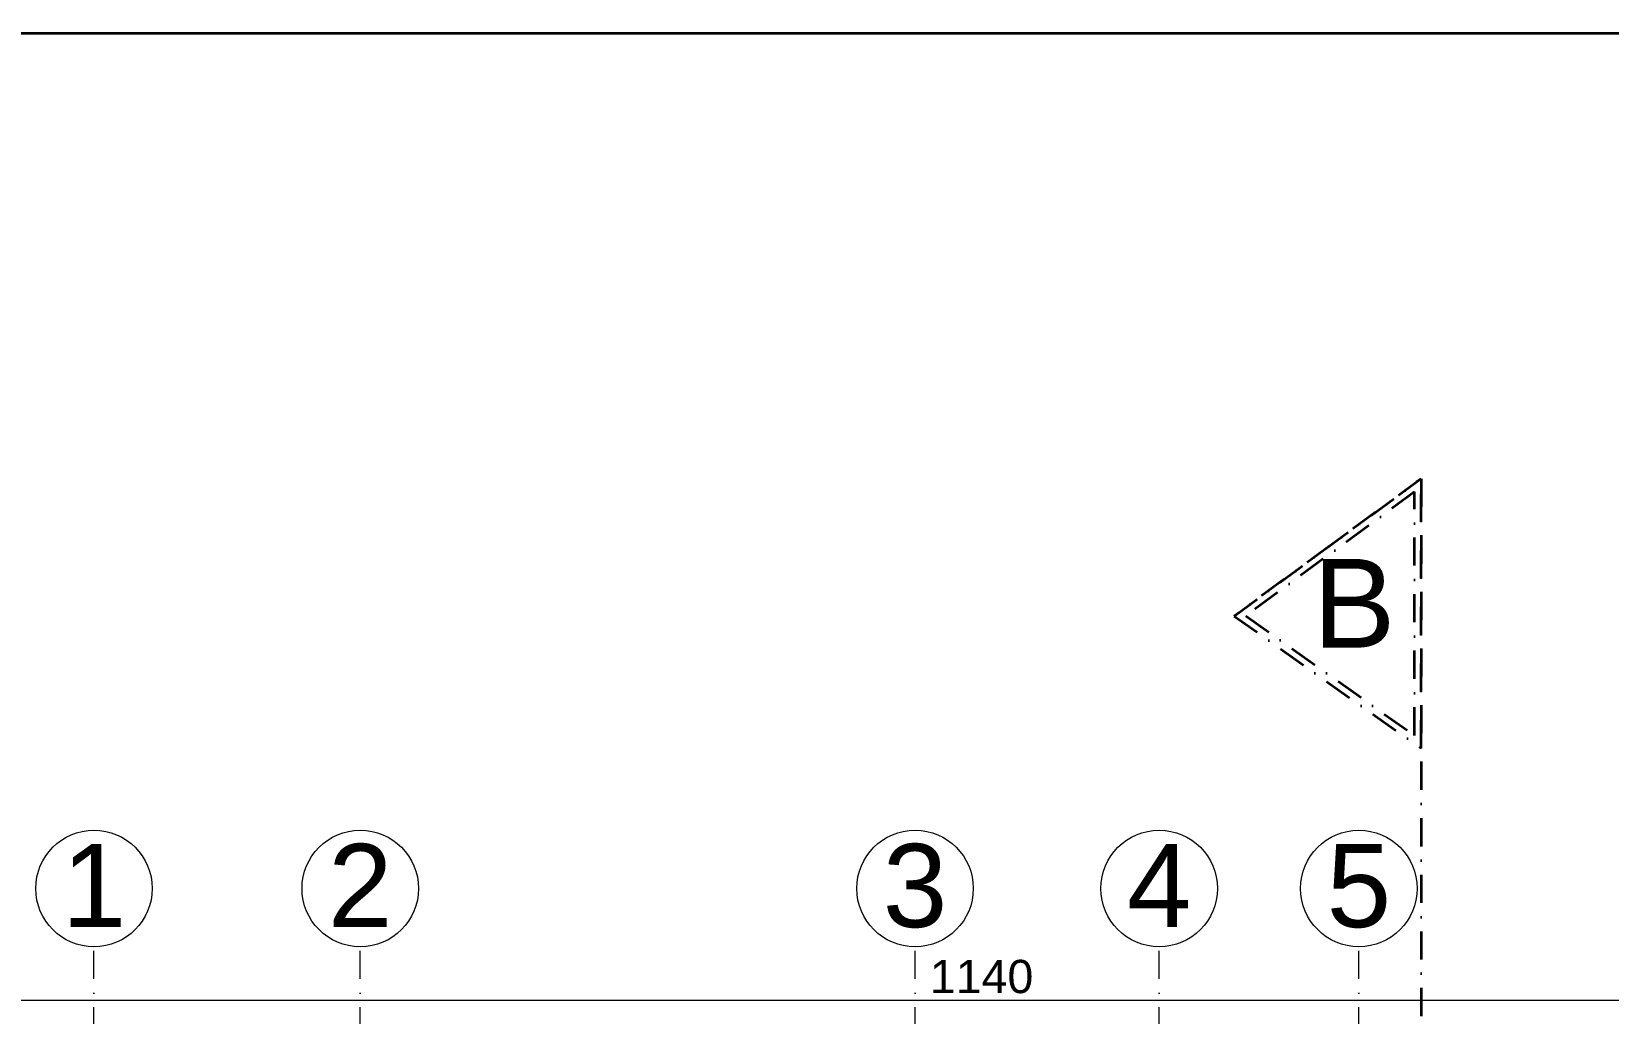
# Model space of a CAD drawing. Header units: millimetres. Extents: x 708 to 46452, y -4963 to 3960.
# Drawn here: x 13155 to 13866, y 3517 to 3959 of the extents above; entities that cross this region are included whole.
import ezdxf

# ---------------------------------------------------------------- set-up
doc = ezdxf.new("R2010")
doc.units = ezdxf.units.MM
for name, pattern in [('ACAD_ISO10W100', [18, 12, -3, 0, -3]), ('DASHDOT', [25.4, 12.7, -6.35, 0, -6.35]), ('DUZ', [0]), ('HIDDEN', [0.375, 0.25, -0.125])]:
    doc.linetypes.add(name, pattern=pattern)
for name, color, linetype, lineweight in [('00_IC_OLCU', 139, 'Continuous', 20), ('AKS', 153, 'ACAD_ISO10W100', 20), ('aks ve noktalılar', 129, 'DASHDOT', 13), ('görünüş1', 251, 'Continuous', 35), ('kesit çizgisi', 4, 'DASHDOT', 35), ('ölçü yatay', 150, 'DUZ', 18)]:
    doc.layers.add(name, color=color, linetype=linetype, lineweight=lineweight)
doc.styles.add('arial_1_18', font='arial.ttf', dxfattribs={"height": 0.2})
doc.styles.add('mimari altlik$0$194_PTB_WET_B1$0$Standard', font='arial.ttf')
doc.styles.get("Standard").update_dxf_attribs({"font": 'arial.ttf'})
doc.dimstyles.new('ALP_OLCU', dxfattribs={"dimscale": 0, "dimtxt": 15, "dimasz": 5, "dimexe": 0.18, "dimexo": 0.06, "dimgap": 3, "dimtad": 1, "dimdec": 0, "dimrnd": 0.1, "dimzin": 9, "dimdsep": 46, "dimtxsty": 'Standard', "dimblk": 'OBLIQUE', "dimcen": 0, "dimse1": 1, "dimse2": 1, "dimclrd": 256, "dimclre": 256, "dimclrt": 53, "dimadec": 0, "dimazin": 0, "dimtfac": 1, "dimtdec": 0, "dimtix": 1, "dimtmove": 1, "dimatfit": 3, "dimldrblk": 'ARCHTICK', "dimfxl": 0.18, "dimtolj": 1, "dimlwd": -1, "dimarcsym": 0})

# ---------------------------------------------------------------- blocks, each defined once
blk = doc.blocks.new('REGEG')
at = {"layer": 'AKS', "color": 30, "linetype": 'Continuous', "lineweight": 5}
for centre in [(2620.77, 3282.24), (2740.77, 3282.24), (2990.77, 3282.24), (3100.77, 3282.24), (3190.77, 3282.24)]:
    blk.add_circle(centre, 26.25, dxfattribs=at)
at = {"layer": 'aks ve noktalılar'}
for points in [[(2620.77, 1507.49), (2620.77, 3255.99)], [(2740.77, 1507.49), (2740.77, 3255.99)], [(2990.77, 1507.49), (2990.77, 3255.99)], [(3100.77, 1507.49), (3100.77, 3255.99)], [(3190.77, 1507.49), (3190.77, 3255.99)]]:
    blk.add_lwpolyline(points, dxfattribs=at)
at = {"layer": 'AKS', "color": 30, "linetype": 'Continuous', "lineweight": 5, "style": 'arial_1_18'}
for s, p in [('1', (2606.21, 3264.8)), ('2', (2726.21, 3264.8)), ('3', (2976.21, 3264.8)), ('4', (3086.21, 3264.8)), ('5', (3176.21, 3264.8))]:
    blk.add_text(s, height=37.5, dxfattribs=at).set_placement(p)
blk = doc.blocks.new('rgeerge')
at = {"layer": 'kesit çizgisi', "lineweight": 35}
for p, q in [((-2172816.43, 772509.53), (-2172732.26, 772571.41)), ((-2172732.26, 772571.41), (-2172732.26, 770439.62))]:
    blk.add_line(p, q, dxfattribs=at)
blk.add_lwpolyline([(-2172732.26, 772449.92), (-2172732.26, 772571.41), (-2172816.43, 772509.53), (-2172732.26, 772449.92)], dxfattribs=at)
blk.add_lwpolyline([(-2172735.26, 772455.72), (-2172735.26, 772565.48), (-2172811.3, 772509.58)], close=True, dxfattribs=at)
at = {"layer": 'kesit çizgisi', "lineweight": 35, "insert": (-2172743.82, 772535.28), "char_height": 40, "attachment_point": 3, "style": 'mimari altlik$0$194_PTB_WET_B1$0$Standard'}
blk.add_mtext_dynamic_manual_height_columns('B', width=458.1656, gutter_width=200, heights=[0], dxfattribs=at)
blk = doc.blocks.new('_Oblique')
at = {"color": 0, "linetype": 'ByBlock', "lineweight": -2}
blk.add_line((-0.5, -0.5), (0.5, 0.5), dxfattribs=at)
blk = doc.blocks.new('*D341')
at = {"layer": '00_IC_OLCU', "transparency": 16777216}
blk.add_line((14153.36, 3522.64), (13013.36, 3522.64), dxfattribs=at)
at = {"layer": 'Defpoints', "color": 0, "transparency": 16777216}
for p in [(13013.36, 3522.64), (14153.36, 3393.33), (13013.36, 2558.33)]:
    blk.add_point(p, dxfattribs=at)
at = {"layer": '00_IC_OLCU', "transparency": 16777216, "xscale": 5, "yscale": 5, "zscale": 5, "rotation": 180}
blk.add_blockref('_Oblique', (13013.36, 3522.64), dxfattribs=at)
at = {"layer": '00_IC_OLCU', "transparency": 16777216, "xscale": 5, "yscale": 5, "zscale": 5}
blk.add_blockref('_Oblique', (14153.36, 3522.64), dxfattribs=at)
at = {"layer": '00_IC_OLCU', "color": 53, "transparency": 16777216, "insert": (13583.36, 3533.3), "char_height": 15, "attachment_point": 5}
blk.add_mtext('\\A1;1140', dxfattribs=at)
blk = doc.blocks.new('_ArchTick')
at = {"color": 0, "linetype": 'ByBlock', "const_width": 0.15}
blk.add_lwpolyline([(-0.5, -0.5), (0.5, 0.5)], dxfattribs=at)
blk = doc.blocks.new('FWEFWFE')
at = {"layer": '00_IC_OLCU'}
dim = blk.add_linear_dim(base=(13013.36, 3522.64), p1=(14153.36, 3393.33), p2=(13013.36, 2558.33), dimstyle='ALP_OLCU', override={"dimscale": 1}, dxfattribs=at)
dim.commit()
dim.dimension.update_dxf_attribs({"geometry": '*D341', "text_midpoint": (13583.36, 3533.3)})

msp = doc.modelspace()

# ---------------------------------------------------------------- linework, layer by layer
at = {"layer": 'görünüş1'}
msp.add_lwpolyline([(32044, 1327.92), (39173.702, 1327.92), (39173.702, 3959.23), (4950.496, 3957.991)], dxfattribs=at)

# ---------------------------------------------------------------- block references
at = {"linetype": 'HIDDEN'}
msp.add_blockref('rgeerge', (2186513.658, -768813.682), dxfattribs=at)
at = {"layer": '00_IC_OLCU'}
msp.add_blockref('REGEG', (10562.591, 290.837), dxfattribs=at)
at = {"layer": 'ölçü yatay'}
msp.add_blockref('FWEFWFE', (0, 0), dxfattribs=at)

doc.saveas('drawing.dxf')
